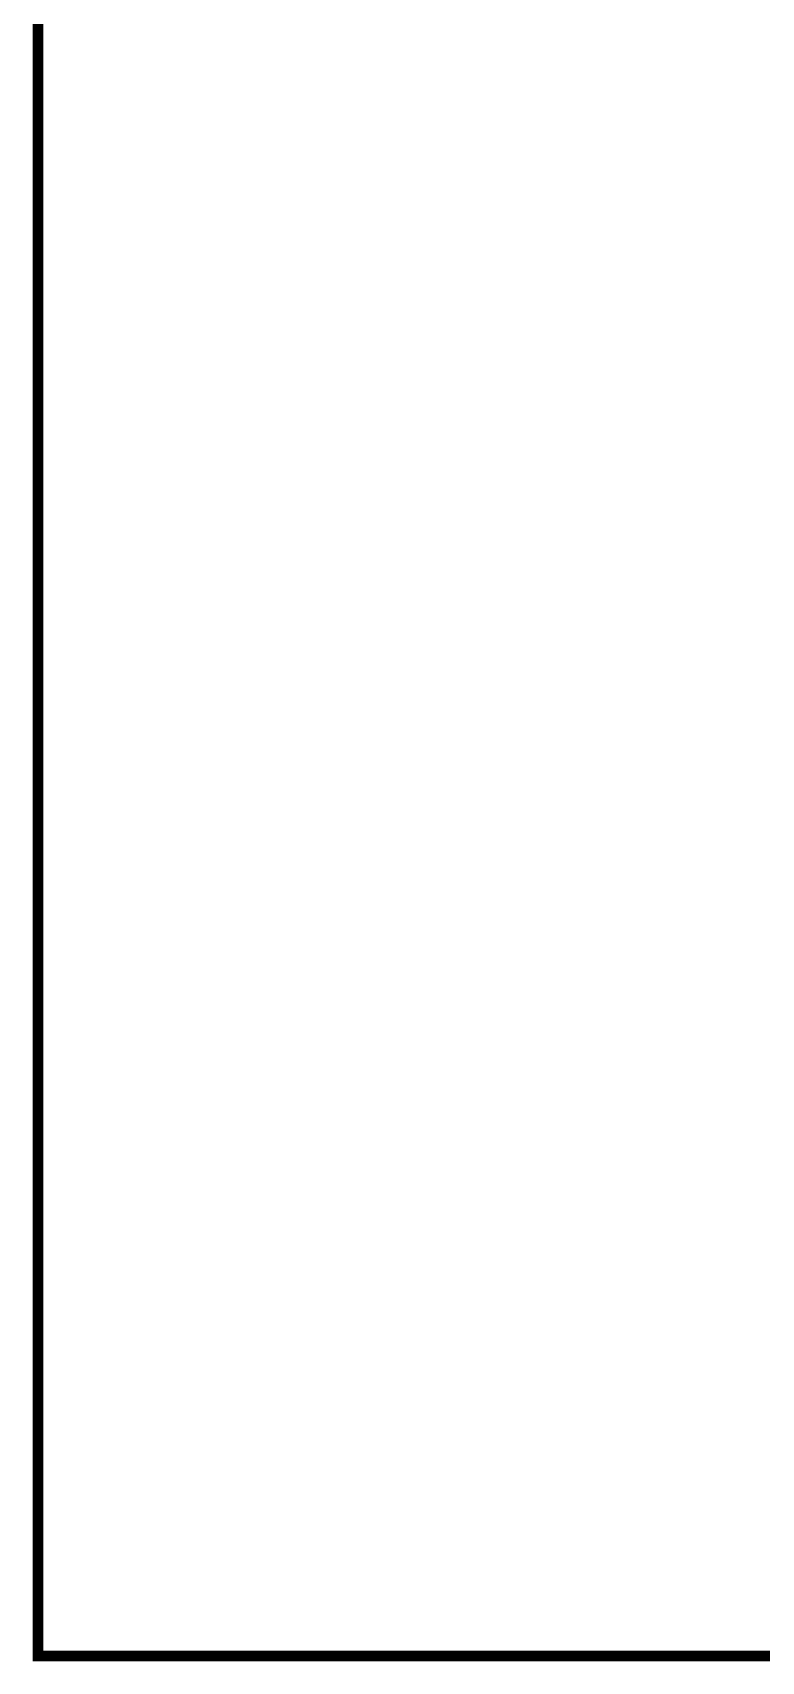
# Model space of a CAD drawing. Header units: millimetres. Extents: x 100 to 12208, y -4543 to 2792.
# Drawn here: x 3697.6 to 3721.6, y -4138.4 to -4084.8 of the extents above; entities that cross this region are included whole.
import ezdxf

# ---------------------------------------------------------------- set-up
doc = ezdxf.new("R2010")
doc.units = ezdxf.units.MM
doc.set_wipeout_variables(frame=1)
doc.layers.add('key-t', color=7, linetype='Continuous')

msp = doc.modelspace()

# ---------------------------------------------------------------- wipeouts: each hides what was drawn before it
at = {"color": 7, "true_color": 0xffffff}
msp.add_wipeout([(3798.227, -4007.284), (3798.227, -4138.261), (3697.75, -4138.261), (3697.75, -4007.284), (3798.227, -4007.284), (3798.227, -3999.681), (3771.275, -3999.681), (3759.275, -4007.284)], dxfattribs=at)

# ---------------------------------------------------------------- next in the draw order: linework, layer by layer
at = {"layer": 'key-t', "linetype": 'Continuous', "const_width": 0.357}
msp.add_lwpolyline([(3798.227, -4007.284), (3798.227, -4138.261), (3697.75, -4138.261), (3697.75, -4007.284), (3798.227, -4007.284), (3798.227, -3999.681), (3771.275, -3999.681), (3759.275, -4007.284)], dxfattribs=at)

# ---------------------------------------------------------------- next in the draw order: wipeouts: each hides what was drawn before it
at = {"color": 7, "true_color": 0xffffff}
msp.add_wipeout([(3798.227, -4007.284), (3798.227, -4138.261), (3697.75, -4138.261), (3697.75, -4007.284), (3798.227, -4007.284), (3798.227, -3999.681), (3771.275, -3999.681), (3759.275, -4007.284)], dxfattribs=at)

# ---------------------------------------------------------------- next in the draw order: linework, layer by layer
at = {"layer": 'key-t', "linetype": 'Continuous', "const_width": 0.357}
msp.add_lwpolyline([(3798.227, -4007.284), (3798.227, -4138.261), (3697.75, -4138.261), (3697.75, -4007.284), (3798.227, -4007.284), (3798.227, -3999.681), (3771.275, -3999.681), (3759.275, -4007.284)], dxfattribs=at)

doc.saveas('drawing.dxf')
